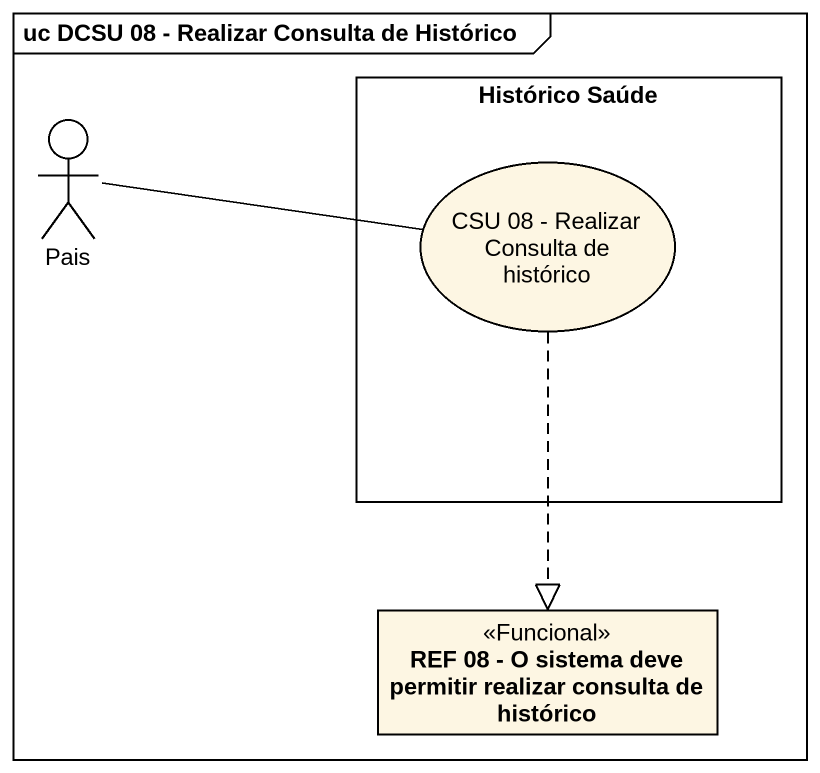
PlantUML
@startuml
mainframe uc DCSU 08 - Realizar Consulta de Histórico
allowmixing
hide circle
hide empty members
rectangle "Histórico Saúde" as Histórico_Saúde {
  usecase "CSU 08 - Realizar Consulta de histórico" as CSU_08_Realizar_Consulta_de
}
actor Pais
class "REF 08 - O sistema deve permitir realizar consulta de histórico" as REF_08_O_sistema_deve <<Funcional>>
Pais -right- CSU_08_Realizar_Consulta_de
CSU_08_Realizar_Consulta_de ..|> REF_08_O_sistema_deve
@enduml
